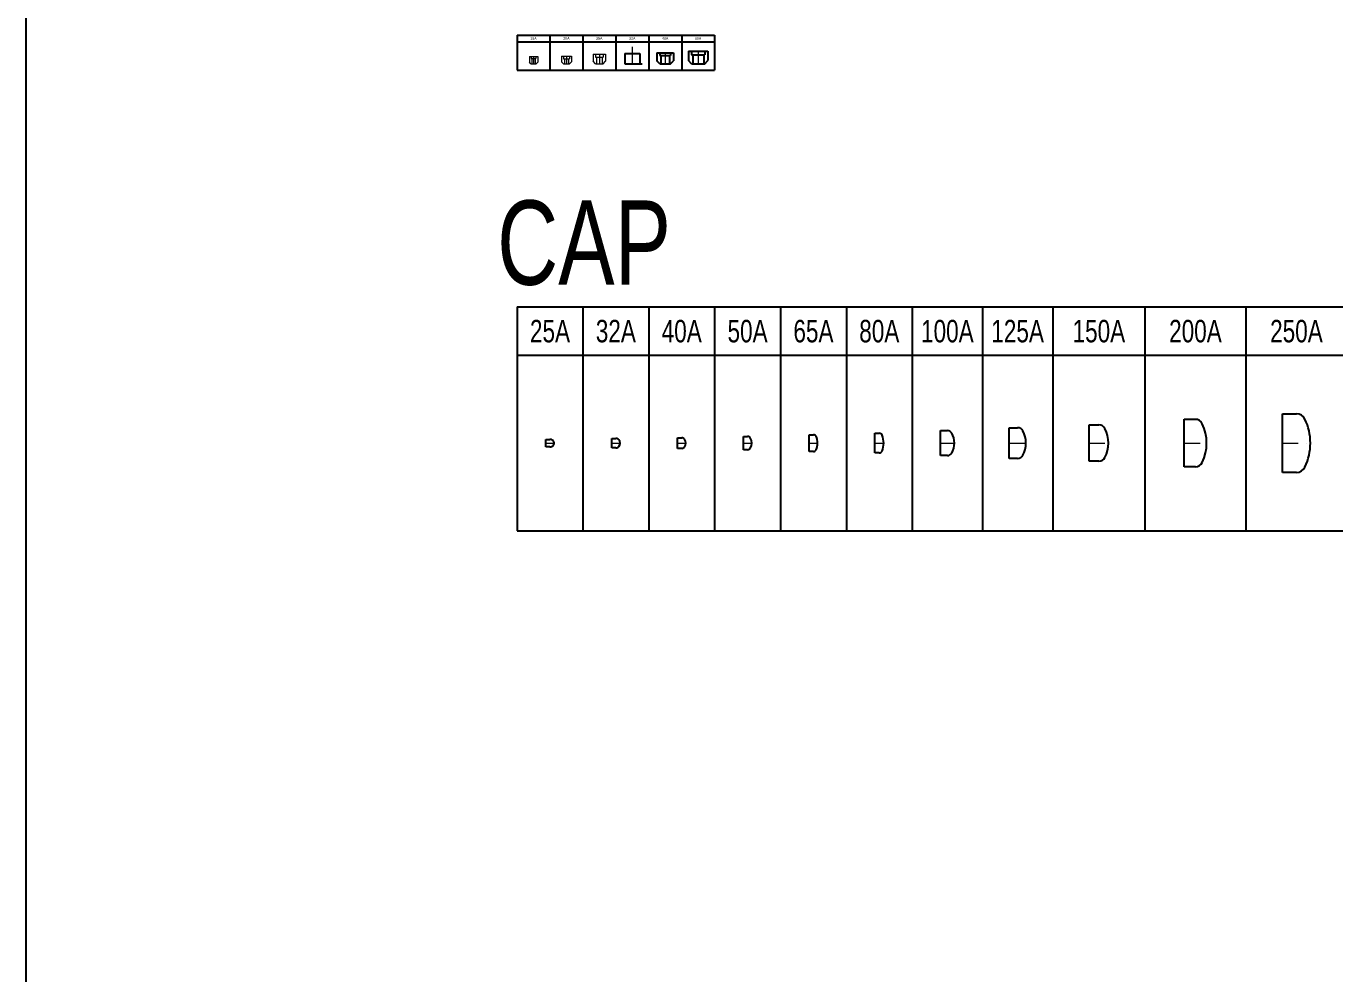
# Model space of a CAD drawing. Extents: x 0 to 90799, y 0 to 77868.
# Drawn here: x 0 to 5961, y 50975 to 55291 of the extents above; entities that cross this region are included whole.
import ezdxf
from ezdxf.enums import TextEntityAlignment as Align

# ---------------------------------------------------------------- set-up
doc = ezdxf.new("R2010")
doc.units = 0
doc.header["$LTSCALE"] = 30
doc.header["$MEASUREMENT"] = 0
doc.linetypes.add('DGN Style 4', pattern=[4.8, 2.4, -1.2, 0, -1.2])
doc.layers.add('L(c)', color=1, linetype='DGN Style 4', lineweight=5)
doc.layers.add('L(txt)', color=2, linetype='Continuous', lineweight=13)
doc.styles.add('003', font='ENGINEERING.shx', dxfattribs={"width": 0.833333, "height": 3})
doc.styles.add('Style-ENGINEERING', font='ENGINEERING.shx')

# ---------------------------------------------------------------- blocks, each defined once
blk = doc.blocks.new('*U1719')
for p, q in [((-19, 16.5), (-19, -9.5)), ((-19, 16.5), (19, 16.5)), ((-11.1, 16.5), (-11.1, 6.9)), ((-11.1, 6.9), (11.1, 6.9)), ((-7.5, 6.9), (-7.5, -16.5)), ((7.5, 6.9), (7.5, -16.5)), ((11.1, 16.5), (11.1, 6.9)), ((19, 16.5), (19, -9.5)), ((-12, -16.5), (-19, -9.5)), ((-12, -16.5), (12, -16.5)), ((12, -16.5), (19, -9.5))]:
    blk.add_line(p, q)
at = {"layer": 'L(c)'}
blk.add_line((0, 16.5), (0, -16.5), dxfattribs=at)
blk = doc.blocks.new('*U1720')
for p, q in [((-22.5, 17.5), (22.5, 17.5)), ((-22.5, 17.5), (-22.5, -8.5)), ((-13.8, 17.5), (-13.8, 4.8)), ((-13.8, 4.8), (13.9, 4.8)), ((-9.5, 4.8), (-9.5, -17.5)), ((9.5, 4.8), (9.5, -17.5)), ((13.9, 17.5), (13.9, 4.8)), ((22.5, 17.5), (22.5, -8.5)), ((-13.5, -17.5), (-22.5, -8.5)), ((-13.5, -17.5), (13.5, -17.5)), ((13.5, -17.5), (22.5, -8.5))]:
    blk.add_line(p, q)
at = {"layer": 'L(c)'}
blk.add_line((0, 17.5), (0, -17.5), dxfattribs=at)
blk = doc.blocks.new('*U1721')
for p, q in [((-28.5, 21.5), (28.5, 21.5)), ((-28.5, 21.5), (-28.5, -10)), ((-17.2, 21.5), (-17.2, 8.8)), ((-17.2, 8.8), (17.3, 8.8)), ((-12.5, 8.8), (-12.5, -21.5)), ((12.5, 8.8), (12.5, -21.5)), ((17.3, 21.5), (17.3, 8.8)), ((28.5, 21.5), (28.5, -10)), ((-17, -21.5), (-28.5, -10)), ((-17, -21.5), (17, -21.5)), ((17, -21.5), (28.5, -10))]:
    blk.add_line(p, q)
at = {"layer": 'L(c)'}
blk.add_line((0, 21.5), (0, -21.5), dxfattribs=at)
blk = doc.blocks.new('*U1722')
for p, q in [((-38, 25), (38, 25)), ((-38, 25), (-38, -11.5)), ((-24.6, 25), (-24.6, 12.3)), ((-24.6, 12.3), (24.5, 12.3)), ((-19.5, 12.3), (-19.5, -25)), ((19.5, 12.3), (19.5, -25)), ((24.5, 25), (24.5, 12.3)), ((38, 25), (38, -11.5)), ((-24.5, -25), (-38, -11.5)), ((-24.5, -25), (24.5, -25)), ((24.5, -25), (38, -11.5))]:
    blk.add_line(p, q)
at = {"layer": 'L(c)'}
blk.add_line((0, 25), (0, -25), dxfattribs=at)
blk = doc.blocks.new('*U1723')
for p, q in [((-44.5, 28.5), (44.5, 28.5)), ((-44.5, 28.5), (-44.5, -14.5)), ((-30.5, 28.5), (-30.5, 12.6)), ((-30.5, 12.6), (30.6, 12.6)), ((-25, 12.6), (-25, -28.5)), ((25, 12.6), (25, -28.5)), ((30.6, 28.5), (30.6, 12.6)), ((44.5, 28.5), (44.5, -14.5)), ((-30.5, -28.5), (-44.5, -14.5)), ((-30.5, -28.5), (30.5, -28.5)), ((30.5, -28.5), (44.5, -14.5))]:
    blk.add_line(p, q)
at = {"layer": 'L(c)'}
blk.add_line((0, 28.5), (0, -28.5), dxfattribs=at)
blk = doc.blocks.new('*U1729')
for p, q in [((-63.5, -133.7), (-63.5, 133.7)), ((-63.5, 133.7), (0, 133.7)), ((0, -133.7), (-63.5, -133.7))]:
    blk.add_line(p, q)
for centre, radius, start, end in [((0, 90.6), 43.1, 25.4051, 90), ((-190.8, 0), 254.3, 334.5949, 25.4051), ((0, -90.6), 43.1, 270, 334.5949)]:
    blk.add_arc(centre, radius, start, end)
at = {"layer": 'L(c)'}
blk.add_line((-63.5, 0), (63.5, 0), dxfattribs=at)
blk = doc.blocks.new('*U1730')
for p, q in [((-50.8, -108.1), (-50.8, 108.2)), ((-50.8, 108.2), (0, 108.2)), ((0, -108.1), (-50.8, -108.1))]:
    blk.add_line(p, q)
for centre, radius, start, end in [((0, 73.8), 34.3, 25.16029, 90), ((-157.2, 0), 208, 334.83971, 25.16029), ((0, -73.8), 34.3, 270, 334.83971)]:
    blk.add_arc(centre, radius, start, end)
at = {"layer": 'L(c)'}
blk.add_line((-50.8, 0), (50.8, 0), dxfattribs=at)
blk = doc.blocks.new('*U1731')
for p, q in [((-44.1, -82.6), (-44.1, 82.6)), ((-44.1, 82.6), (0, 82.6)), ((0, -82.6), (-44.1, -82.6))]:
    blk.add_line(p, q)
for centre, radius, start, end in [((0, 51.4), 31.3, 28.09768, 90), ((-96.2, 0), 140.3, 331.90232, 28.09768), ((0, -51.3), 31.3, 270, 331.90232)]:
    blk.add_arc(centre, radius, start, end)
at = {"layer": 'L(c)'}
blk.add_line((-44.1, 0), (44.1, 0), dxfattribs=at)
blk = doc.blocks.new('*U1732')
for p, q in [((-38.1, -69.9), (-38.1, 69.9)), ((-38.1, 69.9), (0, 69.9)), ((0, -69.9), (-38.1, -69.9))]:
    blk.add_line(p, q)
for centre, radius, start, end in [((0, 42.7), 27.2, 28.59323, 90), ((-78.3, 0), 116.4, 331.40677, 28.59323), ((0, -42.7), 27.2, 270, 331.40677)]:
    blk.add_arc(centre, radius, start, end)
at = {"layer": 'L(c)'}
blk.add_line((-38.1, 0), (38.1, 0), dxfattribs=at)
blk = doc.blocks.new('*U1733')
for p, q in [((-31.8, -57.1), (-31.8, 57.2)), ((-31.8, 57.2), (0, 57.2)), ((0, -57.1), (-31.8, -57.1))]:
    blk.add_line(p, q)
for centre, radius, start, end in [((0, 34.3), 22.9, 29.0546, 90), ((-61.7, 0), 93.5, 330.9454, 29.0546), ((0, -34.3), 22.9, 270, 330.9454)]:
    blk.add_arc(centre, radius, start, end)
at = {"layer": 'L(c)'}
blk.add_line((-31.8, 0), (31.7, 0), dxfattribs=at)
blk = doc.blocks.new('*U1734')
for p, q in [((-20.4, -44.5), (-20.4, 44.6)), ((-20.4, 44.6), (0, 44.6)), ((0, -44.5), (-20.4, -44.5))]:
    blk.add_line(p, q)
for centre, radius, start, end in [((0, 30.9), 13.7, 24.60363, 90), ((-67.5, 0), 87.8, 335.39637, 24.60363), ((0, -30.9), 13.7, 270, 335.39637)]:
    blk.add_arc(centre, radius, start, end)
at = {"layer": 'L(c)'}
blk.add_line((-20.4, 0), (20.4, 0), dxfattribs=at)
blk = doc.blocks.new('*U1735')
for p, q in [((-19.1, -38.1), (-19.1, 38.2)), ((-19.1, 38.2), (0, 38.2)), ((0, -38.1), (-19.1, -38.1))]:
    blk.add_line(p, q)
for centre, radius, start, end in [((0, 25), 13.2, 26.53501, 90), ((-50.1, 0), 69.1, 333.46499, 26.53501), ((0, -25), 13.2, 270, 333.46499)]:
    blk.add_arc(centre, radius, start, end)
at = {"layer": 'L(c)'}
blk.add_line((-19.1, 0), (19, 0), dxfattribs=at)
blk = doc.blocks.new('*U1736')
for p, q in [((-19.1, -30.3), (-19.1, 30.2)), ((-19.1, 30.2), (0, 30.2)), ((0, -30.3), (-19.1, -30.3))]:
    blk.add_line(p, q)
for centre, radius, start, end in [((0, 15.7), 14.5, 32.20076, 90), ((-25, 0), 44.1, 327.79924, 32.20076), ((0, -15.7), 14.5, 270, 327.79924)]:
    blk.add_arc(centre, radius, start, end)
at = {"layer": 'L(c)'}
blk.add_line((-19.1, 0), (19, 0), dxfattribs=at)
blk = doc.blocks.new('*U1737')
for p, q in [((-19.1, -24.3), (-19.1, 24.3)), ((-19.1, 24.3), (0, 24.3)), ((0, -24.3), (-19.1, -24.3))]:
    blk.add_line(p, q)
for centre, radius, start, end in [((0, 8), 16.3, 38.09469, 90), ((-10.2, 0), 29.3, 321.90531, 38.09469), ((0, -8), 16.3, 270, 321.90531)]:
    blk.add_arc(centre, radius, start, end)
at = {"layer": 'L(c)'}
blk.add_line((-19.1, 0), (19, 0), dxfattribs=at)
blk = doc.blocks.new('*U1738')
for p, q in [((-19.1, -21.4), (-19.1, 21.3)), ((-19.1, 21.3), (0, 21.3)), ((0, -21.4), (-19.1, -21.4))]:
    blk.add_line(p, q)
for centre, radius, start, end in [((0, 3.7), 17.6, 41.74163, 90), ((-4.2, 0), 23.2, 318.25837, 41.74163), ((0, -3.7), 17.6, 270, 318.25837)]:
    blk.add_arc(centre, radius, start, end)
at = {"layer": 'L(c)'}
blk.add_line((-19.1, 0), (19, 0), dxfattribs=at)
blk = doc.blocks.new('*U1739')
for p, q in [((-19.1, -17), (-19.1, 17)), ((-19.1, 17), (0, 17)), ((0, -17), (-19.1, -17))]:
    blk.add_line(p, q)
for centre, radius, start, end in [((0, -3.7), 20.7, 48.25465, 90), ((3.3, 0), 15.7, 311.74535, 48.25465), ((0, 3.7), 20.7, 270, 311.74535)]:
    blk.add_arc(centre, radius, start, end)
at = {"layer": 'L(c)'}
blk.add_line((-19.1, 0), (19, 0), dxfattribs=at)

msp = doc.modelspace()

# ---------------------------------------------------------------- linework, layer by layer
for p, q in [((2236, 55249.8), (2236, 55089.8)), ((2236, 55249.8), (3136, 55249.8)), ((2236, 55219.8), (3136, 55219.8)), ((2386, 55249.8), (2386, 55089.8)), ((2536, 55249.8), (2536, 55089.8)), ((2686, 55249.8), (2686, 55089.8)), ((2836, 55249.8), (2836, 55089.8)), ((2986, 55249.8), (2986, 55089.8)), ((3136, 55249.8), (3136, 55089.8)), ((2727.5, 55165.8), (2794.5, 55165.8)), ((2727.5, 55165.8), (2727.5, 55119.8)), ((2794.5, 55165.8), (2794.5, 55119.8)), ((2236, 55089.8), (3136, 55089.8)), ((2727, 55119.8), (2805.5, 55119.8)), ((2236, 54011.9), (8476, 54011.9)), ((2236, 54011.9), (2236, 52991.9)), ((2536, 54011.9), (2536, 52991.9)), ((2836, 54011.9), (2836, 52991.9)), ((3136, 54011.9), (3136, 52991.9)), ((3436, 54011.9), (3436, 52991.9)), ((3736, 54011.9), (3736, 52991.9)), ((4036, 54011.9), (4036, 52991.9)), ((4356, 54011.9), (4356, 52991.9)), ((4676, 54011.9), (4676, 52991.9)), ((4676, 54011.9), (4676, 52991.9)), ((5096, 54011.9), (5096, 52991.9)), ((5556, 54011.9), (5556, 52991.9)), ((2236, 53791.9), (8476, 53791.9)), ((2236, 52991.9), (8476, 52991.9))]:
    msp.add_line(p, q)
at = {"flags": 128}
msp.add_lwpolyline([(0, 77867.7), (66991.3, 77867.7), (66991.3, 42088.3), (0, 42088.3)], close=True, dxfattribs=at)
at = {"layer": 'L(c)'}
msp.add_line((2761, 55196), (2761, 55119.8), dxfattribs=at)

# ---------------------------------------------------------------- block references
for name, p in [('*U1722', (2911, 55144.8)), ('*U1723', (3061, 55148.3)), ('*U1731', (4886, 53391.9)), ('*U1730', (5326, 53391.9)), ('*U1729', (5786, 53391.9)), ('*U1738', (2686, 53391.9)), ('*U1737', (2986, 53391.9)), ('*U1736', (3286, 53391.9)), ('*U1735', (3586, 53391.9)), ('*U1734', (3886, 53391.9)), ('*U1733', (4196, 53391.9)), ('*U1732', (4516, 53391.9)), ('*U1739', (2386, 53391.9))]:
    msp.add_blockref(name, p)
for name, p in [('*U1719', (2311, 55136.3)), ('*U1720', (2461, 55137.3)), ('*U1721', (2611, 55141.3))]:
    msp.add_blockref(name, p, dxfattribs=at)

# ---------------------------------------------------------------- texts
at = {"layer": 'L(txt)'}
for s, height, style, width, p in [('15A', 11.79, '003', 0.946304, (2296.1, 55234.8)), ('20A', 11.79, '003', 0.946304, (2446.1, 55234.8)), ('25A', 11.79, '003', 0.946304, (2596.1, 55234.8)), ('32A', 11.79, '003', 0.946304, (2746.1, 55234.8)), ('40A', 11.79, '003', 0.946304, (2896.1, 55234.8)), ('50A', 11.79, '003', 0.946304, (3046.1, 55234.8)), ('CAP', 384, 'Style-ENGINEERING', 0.75, (2145.3, 54305))]:
    msp.add_text(s, height=height, dxfattribs=dict(at, style=style, width=width)).set_placement(p, align=Align.MIDDLE_LEFT)
at = {"layer": 'L(txt)', "style": 'Style-ENGINEERING', "width": 0.75}
for s, p in [('25A', (2386, 53901.9)), ('32A', (2686, 53901.9)), ('40A', (2986, 53901.9)), ('50A', (3286, 53901.9)), ('65A', (3586, 53901.9)), ('80A', (3886, 53901.9)), ('100A', (4196, 53901.9)), ('125A', (4516, 53901.9)), ('150A', (4886, 53901.9)), ('200A', (5326, 53901.9)), ('250A', (5786, 53901.9))]:
    msp.add_text(s, height=102.4, dxfattribs=at).set_placement(p, align=Align.MIDDLE_CENTER)

doc.saveas('drawing.dxf')
